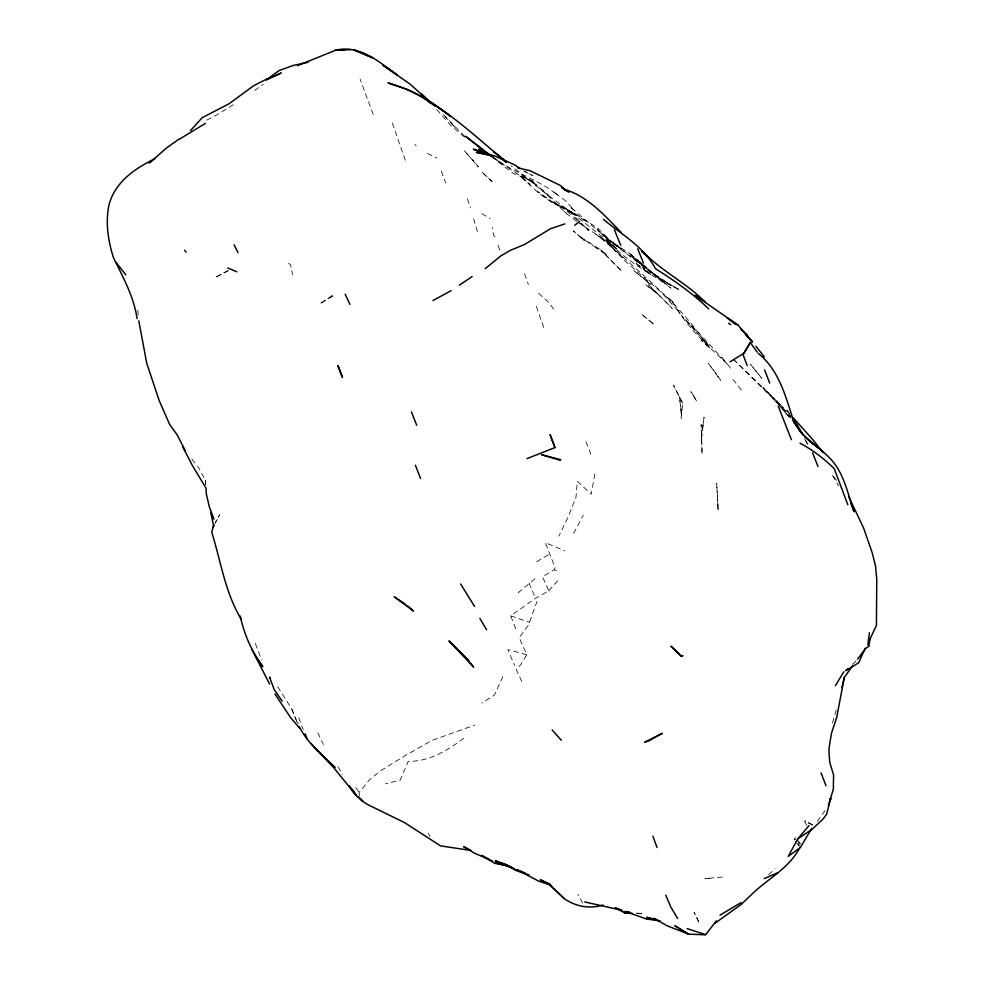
<?xml version="1.0" encoding="UTF-8"?>
<svg xmlns="http://www.w3.org/2000/svg" width="984" height="984" viewBox="0 0 984 984"><rect width="100%" height="100%" fill="white"/><g stroke="black" fill="none" stroke-linecap="round" stroke-linejoin="round"><path stroke-width="0.74" stroke-dasharray="4.92 3.69" d="M682.798 403.514L673.462 385.113L682.798 403.514L681.063 418.397L681.568 416.072M594.877 474.03L591.175 494.165L577.337 481.299L575.96 497.449L567.842 517.621L558.851 536.145M832.452 722.883L836.486 709.083M521.741 681.42L516.243 669.501L520.733 664.618L526.76 654.803L519.245 637.595L528.543 624.963L537.018 601.458M515.739 628.801L510.721 615.849L535.542 598.297L548.801 590.831L542.479 576.759L554.299 569.724L555.161 567.756L545.333 542.651L564.816 550.892M502.824 676.549L494.423 695.098L481.889 703.006M573.635 533.414L583.278 515.259M795.38 837.31L794.039 839.893L796.142 839.254M214.918 523.771L219.69 514.743L215.57 521.864M825.01 810.57L817.347 821.283M359.418 796.019L359.111 792.415L369.258 780.078L380.156 771.062L405.728 755.294L431.804 740.485L474.559 725.146M548.801 590.831L560.068 578.1M852.476 664.348L856.929 660.116L858.601 662.81M768.602 874.739L775.109 868.724M517.978 592.909L537.485 576.698M254.721 90.577L263.331 84.144M233.294 104.722L216.751 114.98L203.43 121.844M463.833 738.271C447.339 750.423 429.504 761.616 408.212 761.358L400.23 780.14L385.543 783.842M536.649 561.753L549.564 554.103M228.005 270.44L214.856 277.709L228.177 270.858M812.661 825.023L804.617 821.357L806.905 825.355M709.476 878.429L704.864 878.687L725.737 876.707M636.648 913.546L642.429 913.767L643.88 915.883M636.759 913.004L642.429 913.767M526.76 654.803L507.916 649.563L514.571 665.602M510.721 615.849L529.527 622.282M576.858 221.388L566.538 213.626L539.38 187.391L548.371 195.324L530.339 180.527L537.239 185.14L521.914 175.89L534.718 181.978L513.267 173.43L492.086 157.108M554.299 569.724L556.501 570.695M555.32 203.417L554.127 202.876L574.078 213.036L597.94 228.35L613.143 243.171L602.811 235.324L620.498 248.251C598.702 237.046 582.208 218.497 561.372 205.927L576.895 215.262L555.32 203.417L558.58 204.98M521.914 175.89L528.703 179.1M427.4 153.479L436.921 158.03M523.882 171.068L532.738 175.595L524.029 171.081M678.382 289.247L659.452 278.472L678.382 289.247C652.072 276.541 627.029 261.375 606.808 240.035L617.509 249.752L606.808 240.035M812.624 824.912L805.084 820.484L805.416 821.259M493.365 157.379C505.284 167.083 519.589 173.393 530.204 184.808L520.561 176.197C533.759 188.854 547.067 202.163 564.668 208.485L556.022 203.946L569.994 212.31L562.737 207.193L588.776 230.736L569.404 211.13L545.591 193.381L511.09 165.644M481.926 213.688L490.118 218.645M658.616 277.427L661.875 279.85L649.501 270.821L670.153 284.536M492.074 156.37C512.098 172.495 538.1 178.842 557.903 195.312L553.992 192.089M574.078 213.036L586.034 221.904M555.407 193.233L565.087 200.453L574.631 210.65L569.921 206.578L598.395 231.203L622.257 249.616L606.107 238.153L628.801 252.937L670.891 288.164L631.728 256.787L616.476 245.988L656.426 276.885M578.002 222.249L612.097 244.844L595.898 234.34L613.536 246.025L611.089 244.29L617.509 249.752M633.143 257.906L657.263 276.467M496.649 159.9L501.692 163.836M635.996 260.17L647.583 269.518M647.374 281.645L633.88 270.748L645.725 279.985L651.482 285.717L645.799 280.059M610.769 245.988L599.281 236.603L616.451 251.756L606.673 241.658L625.652 261.596L660.953 292.027L680.276 313.306L676.205 307.98C689.649 329.874 708.566 346.516 727.016 363.699L701.592 335.716L681.641 315.679L696.598 331.756L687.139 321.522L705.712 343.145C680.338 304.843 644.188 276.676 610.769 245.988L623.192 257.697L621.839 256.455M464.596 137.219L449.971 124.537L435.285 107.92M520.561 176.197L526.772 181.732M288.632 263.183L290.6 264.954L292.568 274.708M464.842 136.444L442.062 113.332M538.617 293.195L549.207 302.949L553.648 309.124M563.918 211.154L566.538 213.626M733.4 359.32L780.472 404.449L792.846 420.18M733.277 359.234L780.829 406.392L789.205 417.081L775.417 400.513L779.033 404.436M789.414 413.674L762.908 387.352L777.655 403.784M451.594 123.529L455.58 127.908L445.198 116.592M779.439 405.752L790.681 418.384M797.876 841.172L800.472 844.038M495.026 236.812L493.501 235.102L492.246 227.538M414.99 144.464L416.195 145.829M704.372 340.599L709.624 346.54L698.332 333.748M795.761 841.947L799.205 846.043M722.084 357.623L732.133 370.046M741.37 389.996L732.244 378.508L732.908 379.344M191.868 459.184L199.272 468.692L205.336 480.327L205.681 484.251M797.077 839.512L800.484 843.903M780.829 406.392L790.546 418.987M791.038 417.622L789.229 415.236L790.89 417.72M836.437 480.315L831.972 474.3L838.565 485.899M296.602 721.358L298.398 723.83M355.777 787.606L359.111 792.415M789.697 413.723L787.163 410.057L790.964 416.441M277.709 686.734L291.842 709.169L296.873 721.407M337.906 766.868L342.592 774.359M805.404 440.242L808.442 445.272M804.641 438.987L808.405 445.383M582.7 903.091L577.854 894.222M428.212 833.116L430.02 836.584M798.11 843.153L799.414 845.76M317.807 732.748L323.453 744.556M529.072 582.958L535.542 598.297M585.898 441.718L591.741 456.219M291.842 709.169L296.073 720.005M255.348 643.524L261.621 660.018M405.297 160.257L391.152 119.704M298.718 717.693L303.232 729.685M441.299 171.142L445.691 182.901M373.231 114.415L360.095 79.187M536.341 306.504L543.721 327.377M524.558 273.847L528.396 284.573M498.002 245.323L500.807 253.208M467.4 198.805L470.364 207.87M477.437 231.597L472.664 215.656M137.76 310.218L138.35 316.258M205.336 480.327L205.681 484.915M702.059 448.581L702.035 454.51L701.1 424.498L702.059 448.581M702.847 425.875L701.198 440.709L704.064 417.241L702.847 425.875M332.137 295.655L319.505 303.97L334.302 295.323L332.137 295.655M596.575 248.177L579.49 236.418L573.241 230.883L584.385 240.416L579.49 236.418L600.781 249.875L607.226 255.323L596.575 248.177M553.672 202.962L537.399 191.486L553.672 202.962M647.177 271.522L634.729 262.531L650.498 274.241L642.7 267.353L649.551 273.429L647.177 271.522M651.986 289.444L645.479 284.462L658.776 294.757L672.256 308.41L648.481 284.868L658.776 294.757L651.986 289.444M640.375 262.285L628.801 252.937L646.845 267.734L640.375 262.285M492.098 181.437L481.422 171.708L492.098 181.437M653.585 324.056L641.162 313.847L653.585 324.056M672.453 301.411L665.971 295.963L675.614 305.852L672.453 301.411M709.476 347.536L701.051 340.132L709.476 347.536M698.751 921.946L694.052 912.193L698.751 921.946M604.926 236.357L597.362 229.395L610.51 242.162L604.926 236.357M657.558 277.439L651.605 271.965L663.425 283.134L657.558 277.439M621.162 270.563L600.781 249.875L621.162 270.563M473.341 160.896L464.19 150.54L478.384 166.936L473.341 160.896M761.678 378.163L750.583 364.424L761.678 378.163M716.364 373.883L708.16 363.133L720.559 380.267L716.364 373.883M693.4 395.199L690.817 391.693L696.955 401.841L693.4 395.199M681.162 410.23L679.501 396.761L681.518 416.503L681.162 410.23M717.889 504.817L716.672 483.046L718.172 511.274L717.889 504.817"/><path stroke-width="1.48" d="M869.413 632.798L867.949 644.139L868.7 646.39L865.637 648.53L857.544 659.145M852.451 665.984L844.26 677.558L836.781 717.09L831.418 733.461L829.008 748.615L829.057 753.781L829.77 762.452L833.596 775.023L833.337 789.279L828.356 805.49M868.7 646.39L870.286 638.468L876.412 625.455L876.769 579.17L875.465 565.566L872.193 552.762L863.608 528.027L848.614 496.502M830.09 798.75L830.471 799.943L830.767 798.196L826.56 814.358L822.747 819.414L810.447 830.804M841.886 687.558L844.26 677.558M210.724 512.43L213.503 525.431L211.757 532.184C220.834 561.384 225.078 592.331 241.117 619.084M865.219 648.271L858.601 662.81L845.797 670.682L848.024 668.566M212.876 527.633L214.241 525.062M809.008 825.601L797.741 838.848L788.245 856.412L800.447 847.421L811.517 828.663M757.262 352.211L750.288 342.53L743.092 354.683L747.2 365.654M750.288 342.53L743.867 353.317L730.042 361.817M835.416 685.651L843.878 671.691M800.066 847.064C789.709 867.704 769.193 877.913 753.117 893.017L741.321 904.333L715.036 923.226M266.369 79.765L280.907 73.062L266.369 79.765L278.989 70.627L293.134 65.485L308.004 62.275M653.917 918.146L667.004 925.747L688.64 934.16L705.528 934.8L716.389 920.852M190.502 130.577L202.249 117.65L229.149 103.714L253.552 85.793L267.021 78.892M485.198 268.681L500.831 255.914L510.413 250.317L524.337 244.598L550.511 228.731L564.779 223.922M574.717 225.299L579.662 221.351M151.13 161.56L166.468 148.018L178.731 139.285M149.162 163.172L151.524 161.364M459.282 285.2L472.111 276.615M797.741 838.848L809.943 830.681M720.054 915.108L741.173 902.562M451.115 290.674L432.923 300.575M179.26 139.31L205.398 123.369M155.054 158.658C134.783 168.461 114.575 182.384 108.83 205.57C105.436 222.728 108.08 240.834 113.357 257.353C122.889 277.217 133.861 296.356 137.059 318.619M681.457 656.316L682.896 655.602L681.395 656.217L671.113 646.328L681.395 656.217M764.236 878.577L778.036 872.624M554.976 447.585L550.154 434.793L554.976 447.585L526.92 458.642M602.958 904.972L602.085 905.292C588.998 909.093 575.246 906.362 564.201 898.601L549.22 884.235L540.278 879.819L549.884 884.087M297.5 65.657L335.63 50.245L350.685 49.692M337.844 365.667L342.493 377.512L338.041 365.642M344.474 49.999L335.63 50.245C359.566 44.28 379.184 62.078 397.106 74.821L382.653 65.092M621.839 910.139L615.123 907.765L625.086 913.091L632.306 913.373M646.709 919.044L660.043 920.827M625.443 911.467L629.686 912.045M469.417 850.213L440.623 845.896L404.252 822.452L368.262 804.863L362.063 801.038L358.176 796.88M517.559 167.833L530.032 170.687L560.376 185.496L566.993 191.117M621.531 910.212L584.717 901.947M657.078 919.917L646.734 917.334L659.637 921.196M511.151 866.867L495.628 862.771L509.269 866.191L494.866 863.349L481.545 855.416L488.974 859.192M705.503 934.603L687.139 928.589M529.109 874.924L516.76 870.852L511.631 867.31L515.395 869.844L495.161 860.643L507.252 865.12M551.212 885.305L538.74 881.172L516.883 869.696L525.062 872.906M505.862 161.966C474.817 135.681 444.522 106.936 407.314 89.47L388.557 83.087M388.065 82.927C403.009 87.355 417.819 93.197 430.451 102.52M625.627 911.528L646.34 918.97M502.024 863.165L507.338 865.145M227.808 267.931L236.812 271.781M492.578 861.123L473.808 852.857L463.636 846.584L471.09 850.557M490.942 155.743L478.864 149.187L492.64 156.161L473.353 149.187L493.058 156.099L476.219 152.372L493.857 155.62L514.386 164.722L520.302 168.572M800.054 443.243C812.698 449.909 824.149 458.679 834.272 468.741L847.827 504.755M694.925 295.188L738.172 325.273L752.354 341.878L745.441 334.265M383.834 65.854L410.057 84.132L433.292 104.907M567.583 191.486L563.93 189.137C587.706 196.222 604.287 215.09 621.052 232.298M568.998 192.286L561.876 187.612L565.542 190.306M696.229 296.135L705.036 301.965C686.279 282.617 661.285 271.227 642.921 251.535M405.519 604.262L394.19 596.784L413.477 611.064L407.253 605.517M732.859 322.186L727.164 317.881L738.172 325.273M728.541 323.232L730.743 324.708M432.935 104.316L435.432 106.112L424.411 97.908L430.205 102.742M490.364 155.263L465.641 136.321L487.892 154.021M708.652 308.89C692.515 293.293 674.347 280.563 655.406 268.644C643.942 246.738 621.814 234.635 603.45 219.407M489.786 154.611L492.074 156.37M813.301 444.153L804.629 436.871M457.277 648.936L448.925 640.928L473.599 667.127L470.45 663.019M506.563 161.868L493.599 151.536L505.961 162.077M641.556 251.486L648.308 257.427M817.852 447.917L811.603 442.382L813.62 444.387M730.694 320.243L735.22 324.314M740.878 329.394L747.668 335.495L745.614 333.637M758.234 353.391C779.734 370.414 786.167 398.594 794.334 423.341M549.22 884.235L564.201 898.601M430.426 102.582L421.14 93.689L430.525 103.172M354.511 792.76L349.222 785.761M359.763 798.036L362.911 801.21L356.38 795.638L351.374 789.599L354.289 792.71M468.876 660.965L456.281 648.075L468.876 660.965L459.147 650.842M316.319 749.611L335.027 767.52C322.125 754.962 307.352 742.969 299.222 726.561M311.141 743.633L334.388 768.442L356.38 795.638L352.297 789.377M745.552 334.363L747.582 336.577M552.147 729.968L561.347 740.312M750.62 339.911L752.354 341.878L750.866 340.193M795.478 423.821L797.397 425.998L795.576 423.612M299.665 728.209L290.71 717.766L275.003 694.077M793.313 417.892L812.895 439.75L823.116 452.652M755.86 346.245L764.408 356.86M184.586 250.231L186.124 252.162M115.903 262.261L125.817 274.807M623.819 911.442L625.086 913.091M802.87 434.891L792.477 418.999M282.162 701.137L274.228 689.649L269.53 677.041L269.985 677.878M255.225 655.688L262.802 666.697C251.707 651.592 244.13 634.336 240.219 616.046M799.242 430.18L800.902 432.665M138.805 320.784L146.702 363.108L159.137 400.414L169.605 424.375L177.428 435.285L185.422 450.992M460.61 583.93L474.546 606.464M794.764 421.066L802.969 434.805M677.668 918.527L670.891 907.186L665.75 895.169M479.897 618.395L486.588 629.772M792.637 419.061C801.001 438.667 821.861 447.056 834.321 463.378C844.985 477.572 848.233 495.382 854.124 511.778L850.926 503.55M269.616 684.052L251.67 649.034M182.901 447.179L192.384 465.518L206.037 488.162L206.345 494.066L209.358 506.969L213.958 519.208M234.057 244.758L238.042 252.679M345.126 294.241L349.96 304.376M614.422 229.875L620.806 245.41M791.407 439.676L778.147 405.949M637.743 248.829L643.425 263.036M812.599 452.898L817.95 466.478M411.435 411.865L416.699 425.26M415.371 465.198L420.586 478.519M764.605 369.959L769.697 383.059M821.037 772.883L826.019 785.761M305.2 733.806L307.156 739.058M652.872 836.154L657.041 847.495M662.207 733.4L649.071 740.718L644.692 742.194L662.207 733.4M560.622 459.663L559.773 460.118L541.618 454.731L560.622 459.663M362.506 53.271L353.687 49.864L373.145 58.068L362.506 53.271M688.222 934.05L674.852 925.723L688.16 934.013M443.366 110.958L430.721 102.041L450.401 116.161L443.366 110.958"/></g></svg>
